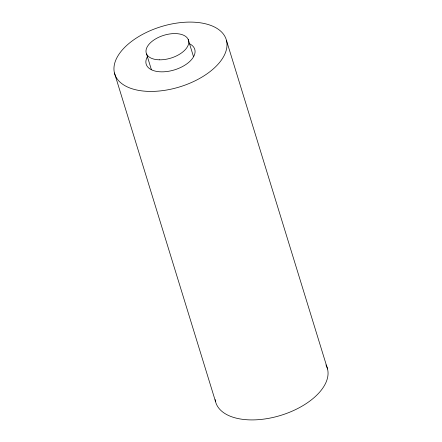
<?xml version="1.0" encoding="UTF-8"?>
<svg xmlns="http://www.w3.org/2000/svg" width="442" height="442" viewBox="0 0 442 442"><rect width="100%" height="100%" fill="white"/><g stroke="black" fill="none" stroke-linecap="round" stroke-linejoin="round"><path stroke-width="0.66" d="M226.492 40.526A58.344 31.52 -17.1 0 1 149.015 91.4A58.344 31.52 -17.1 0 1 135.904 38.344A58.344 31.52 -17.1 0 1 226.492 40.526L327.55 369.015M188.193 39.426L193.452 56.515M146.562 53.974L151.418 69.748M114.45 72.985L215.508 401.474M325.953 364.91A58.344 31.52 -17.1 0 1 281.289 415.22A58.344 31.52 -17.1 0 1 215.149 399.574M189.27 43.631A25.398 13.724 -17.1 0 1 189.193 61.979A25.398 13.724 -17.1 0 1 157.75 71.576A25.398 13.724 -17.1 0 1 147.617 56.344M159.258 59.814A22.089 11.934 -17.1 0 0 188.585 40.553A22.089 11.934 -17.1 0 0 154.291 39.73A22.089 11.934 -17.1 0 0 159.258 59.814"/></g></svg>
